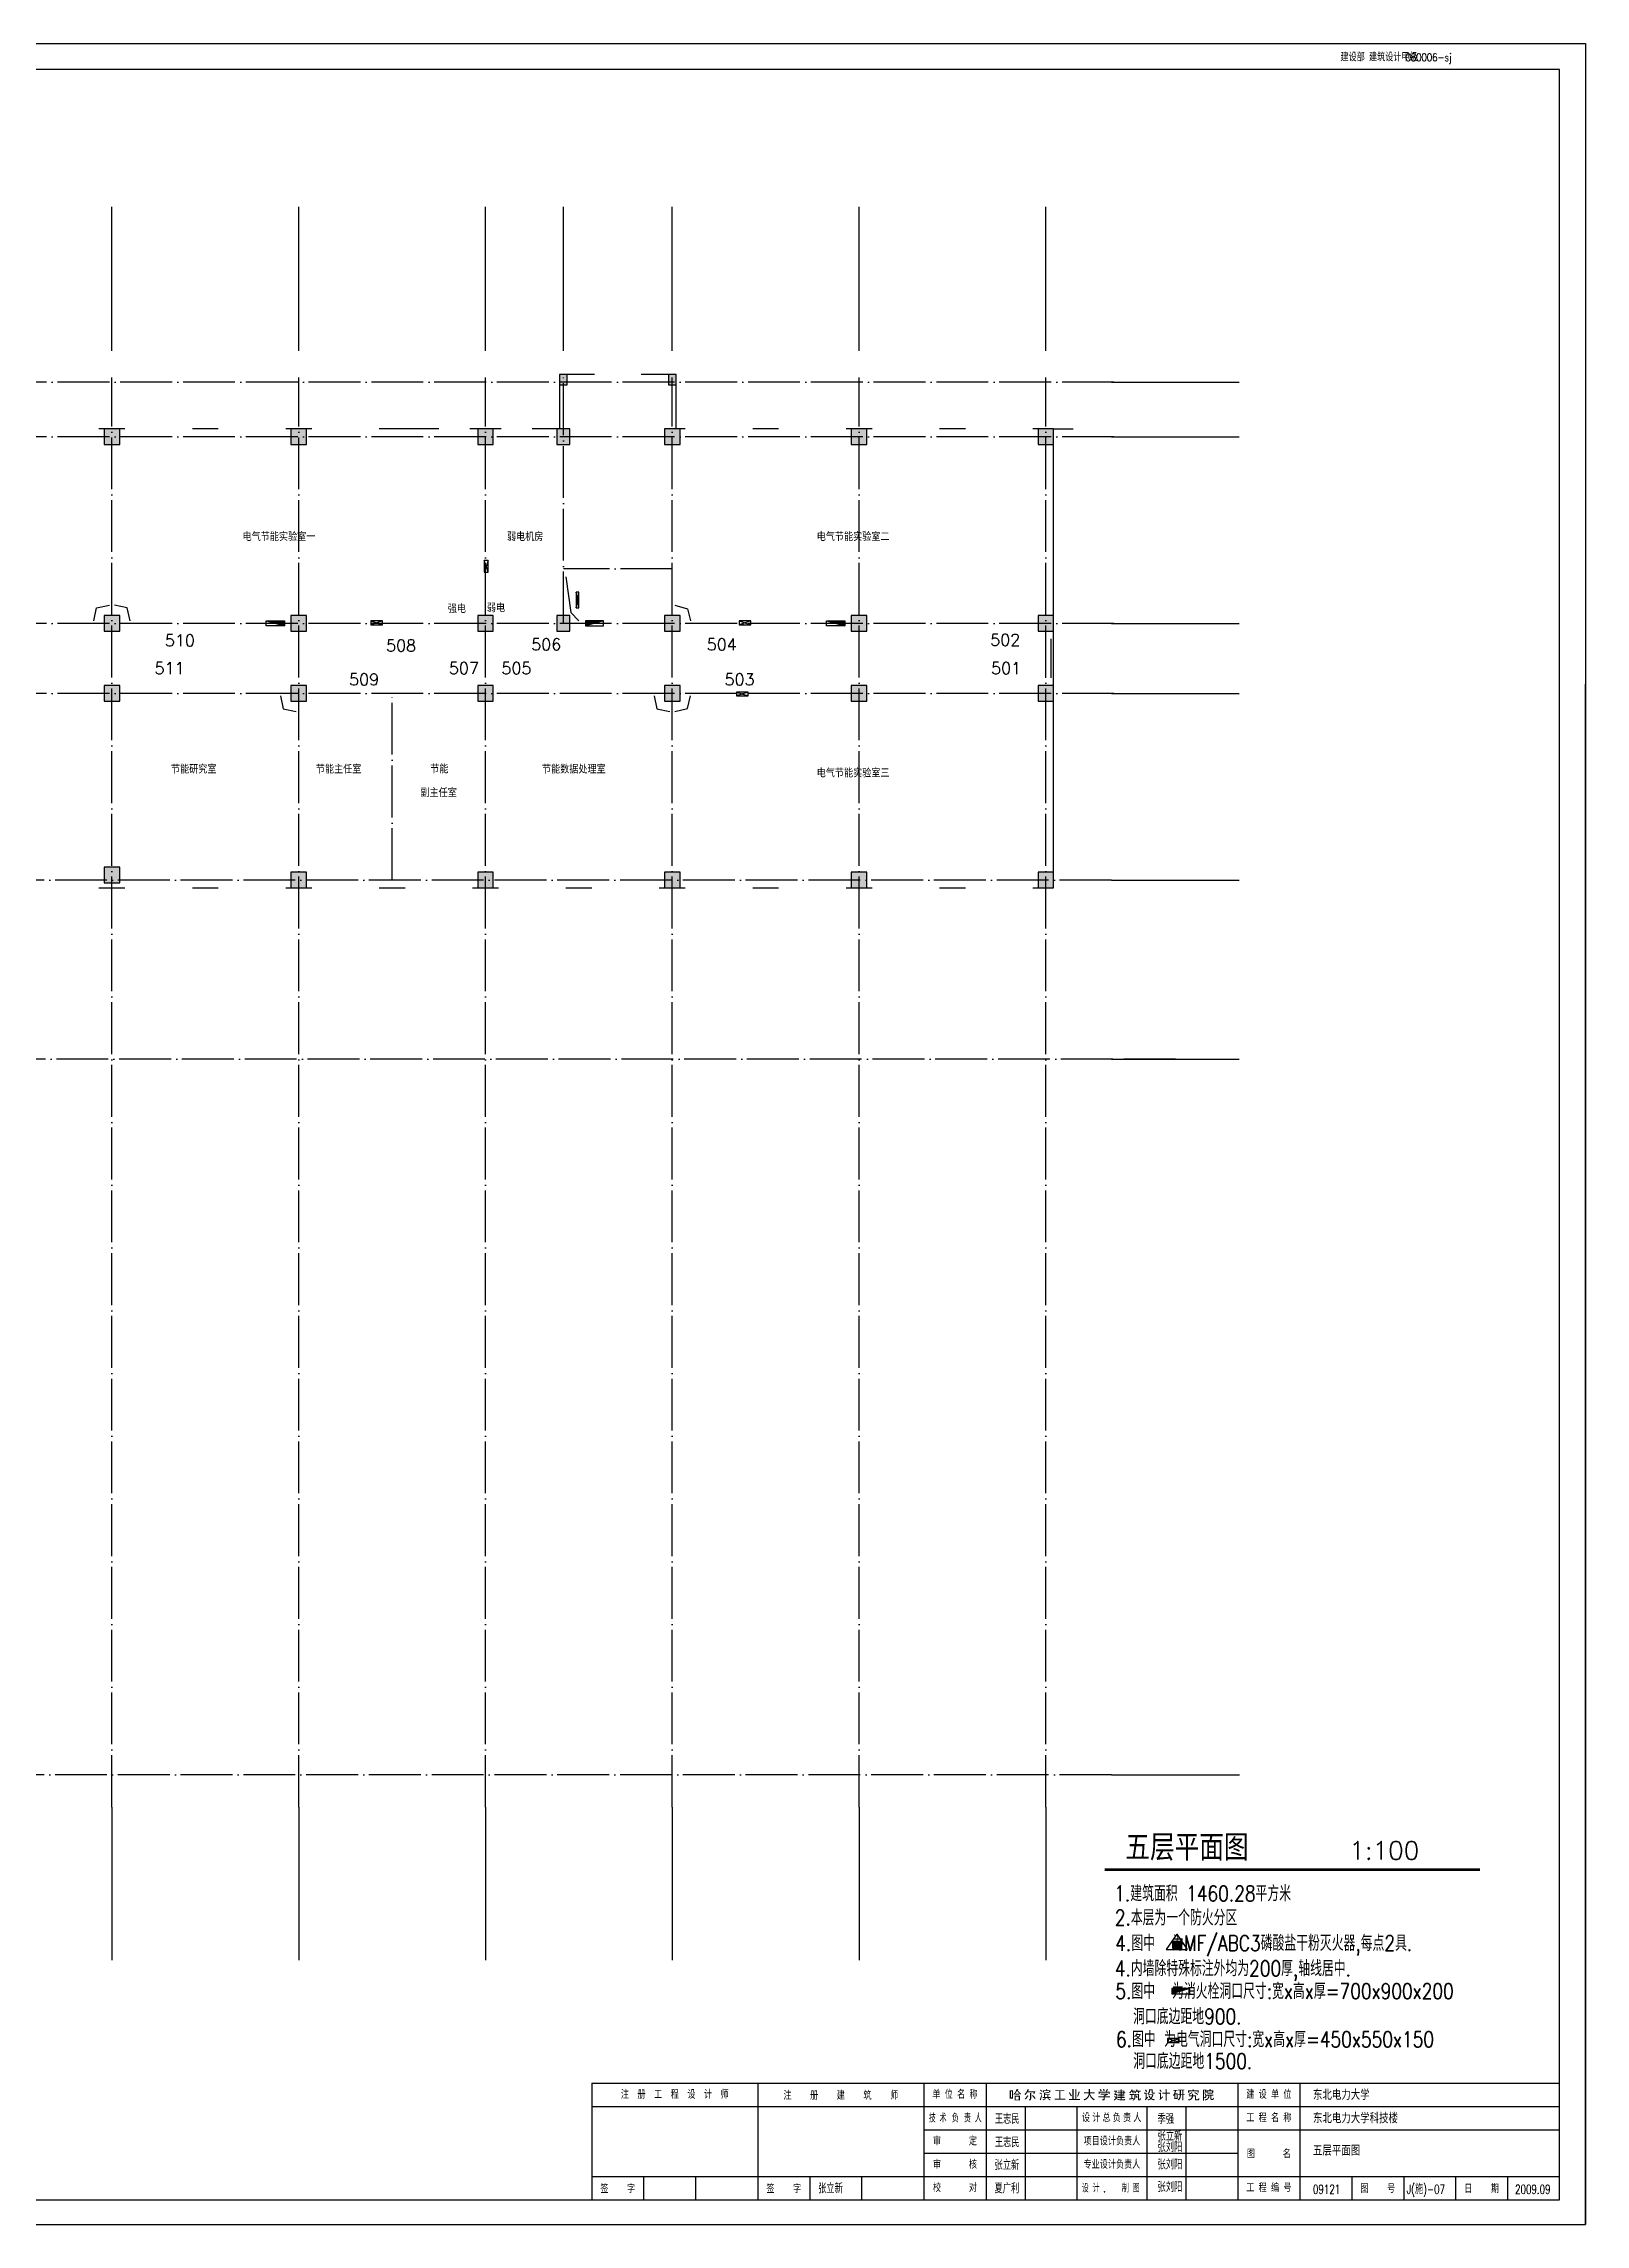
# Model space of a CAD drawing. Extents: x 356363 to 889308, y -1213508 to 149044.
# Drawn here: x 458012 to 517441, y -422041 to -337941 of the extents above; entities that cross this region are included whole.
import ezdxf
from ezdxf.enums import TextEntityAlignment as Align

# ---------------------------------------------------------------- set-up
doc = ezdxf.new("R2010")
doc.units = 0
doc.header["$LTSCALE"] = 1000
doc.header["$MEASUREMENT"] = 0
doc.linetypes.add('DOTE', pattern=[2.42, 2, -0.2, 0.02, -0.2])
doc.layers.get('0').update_dxf_attribs({"linetype": 'CONTINUOUS'})
for name, color, linetype in [('AXIS', 3, 'CONTINUOUS'), ('COLUMN', 7, 'CONTINUOUS'), ('DOTE', 1, 'CONTINUOUS'), ('EQUIP_消防', 7, 'CONTINUOUS'), ('PUB_TEXT', 7, 'CONTINUOUS'), ('STAIR', 2, 'CONTINUOUS'), ('WINDOW', 2, 'CONTINUOUS'), ('保温', 2, 'CONTINUOUS'), ('填充', 9, 'CONTINUOUS'), ('柱子', 7, 'CONTINUOUS'), ('洞口', 6, 'CONTINUOUS'), ('灭火器', 3, 'CONTINUOUS'), ('电洞', 32, 'CONTINUOUS')]:
    doc.layers.add(name, color=color, linetype=linetype)
doc.styles.add('HZ', font='romans.shx', dxfattribs={"bigfont": 'z.shx'})
doc.styles.get("Standard").update_dxf_attribs({"font": 'romans.shx', "height": 450, "bigfont": 'z.shx'})
doc.styles.add('Z', font='romans', dxfattribs={"width": 0.8, "bigfont": 'z'})

# ---------------------------------------------------------------- blocks, each defined once
blk = doc.blocks.new('tk0')
at = {"color": 243}
for p, q in [((0, 84100), (118900, 84100)), ((118900, 84100), (118900, 0)), ((118900, 0), (118900, 59400)), ((118900, 0), (118900, 42000)), ((118900, 0), (118900, 42000)), ((87000, 5450), (87000, 950)), ((93400, 3650), (117900, 3650)), ((93400, 2750), (105500, 2750)), ((80600, 1850), (117900, 1850)), ((82600, 1850), (82600, 950)), ((84600, 1850), (84600, 950)), ((89000, 1850), (89000, 950)), ((91000, 1850), (91000, 950)), ((109900, 1850), (109900, 950)), ((111900, 1850), (111900, 950)), ((113900, 1850), (113900, 950)), ((115900, 1850), (115900, 950)), ((0, 0), (118900, 0)), ((34800, 0), (118900, 0)), ((44600, 0), (118900, 0)), ((59500, 0), (118900, 0))]:
    blk.add_line(p, q, dxfattribs=at)
at = {"color": 244}
for p, q in [((117900, 83100), (2500, 83100)), ((117900, 950), (117900, 83100)), ((117900, 950), (117900, 58400)), ((117900, 950), (117900, 40998)), ((117900, 950), (117900, 40998)), ((2500, 950), (117900, 950)), ((37300, 950), (117900, 950)), ((47100, 950), (117900, 950)), ((62000, 950), (117900, 950))]:
    blk.add_line(p, q, dxfattribs=at)
at = {"color": 247}
for p, q in [((80600, 5450), (117900, 5450)), ((80600, 5450), (80600, 950)), ((93400, 5450), (93400, 950)), ((80600, 4550), (117900, 4550))]:
    blk.add_line(p, q, dxfattribs=at)
at = {"color": 242}
for p, q in [((95800, 5450), (95800, 950)), ((97014, 5196), (96996, 5163)), ((105500, 5450), (105500, 950)), ((107900, 5450), (107900, 950)), ((97300, 4550), (97300, 950)), ((99300, 4550), (99300, 950)), ((102000, 4550), (102000, 950)), ((103500, 4550), (103500, 950))]:
    blk.add_line(p, q, dxfattribs=at)
for points in [[(96710, 5175), (96754, 5175), (96710, 4855), (96754, 4855)], [(96754, 5175), (96797, 5175), (96754, 5137), (96797, 5137)], [(96797, 5175), (96842, 5175), (96797, 4855), (96842, 4855)], [(96901, 5067), (96930, 5046), (96849, 5018), (96886, 4999)], [(96940, 5124), (96968, 5103), (96901, 5067), (96930, 5046)], [(96974, 5219), (96996, 5163), (96940, 5124), (96968, 5103)], [(96974, 5219), (97025, 5210), (96996, 5163), (97014, 5196)], [(96996, 5163), (97014, 5196), (97019, 5119), (97048, 5139)], [(97048, 5139), (97070, 5111), (97019, 5119), (97042, 5085)], [(97042, 5085), (97070, 5111), (97065, 5059), (97093, 5088)], [(97065, 5059), (97093, 5088), (97097, 5029), (97122, 5063)], [(97097, 5029), (97122, 5063), (97124, 5009), (97146, 5045)], [(97320, 5065), (97354, 5033), (97275, 5026), (97317, 4992)], [(97347, 5096), (97390, 5085), (97320, 5065), (97354, 5033)], [(97406, 5219), (97396, 5095), (97347, 5096), (97390, 5085)], [(97406, 5219), (97456, 5196), (97396, 5095), (97414, 5131)], [(97414, 5131), (97652, 5131), (97396, 5095), (97638, 5095)], [(97493, 5064), (97538, 5064), (97493, 4856), (97538, 4856)], [(97652, 5131), (97702, 5131), (97616, 5042), (97658, 5033)], [(97856, 5060), (97877, 5089), (97901, 5035), (97932, 5057)], [(97875, 5173), (97901, 5197), (97949, 5112), (97981, 5136)], [(97901, 5035), (97932, 5057), (97943, 4998), (97962, 5039)], [(97990, 5175), (98032, 5175), (97990, 5087), (98032, 5087)], [(98032, 5175), (98231, 5175), (98032, 5140), (98231, 5140)], [(98123, 5090), (98131, 5062), (98032, 5082), (98077, 5056)], [(98032, 5082), (98077, 5056), (98032, 4915), (98077, 4915)], [(98100, 5208), (98143, 5218), (98121, 5175), (98162, 5175)], [(98204, 5109), (98227, 5072), (98123, 5090), (98131, 5062)], [(98231, 5175), (98276, 5175), (98231, 5087), (98276, 5087)], [(98469, 5175), (98810, 5175), (98469, 5138), (98810, 5138)], [(98618, 5142), (98663, 5142), (98618, 4843), (98663, 4843)], [(98989, 5079), (99023, 5102), (99072, 4939), (99109, 4960)], [(99130, 5220), (99175, 5220), (99130, 4829), (99175, 4829)], [(99236, 5216), (99288, 5213), (99236, 5195), (99281, 5191)], [(99236, 5195), (99281, 5191), (99236, 4794), (99281, 4794)], [(99367, 5127), (99412, 5111), (99343, 5037), (99378, 5026)], [(99571, 5087), (99989, 5087), (99571, 5050), (99989, 5050)], [(99754, 5050), (99798, 5050), (99749, 5013), (99791, 5006)], [(99754, 5219), (99821, 5214), (99754, 5196), (99805, 5197)], [(99754, 5196), (99805, 5197), (99754, 5087), (99799, 5087)], [(99798, 5050), (99808, 5050), (99787, 4992), (99821, 5003)], [(100135, 5124), (100177, 5124), (100135, 5030), (100177, 5030)], [(100176, 5196), (100217, 5219), (100221, 5132), (100259, 5153)], [(100177, 5124), (100529, 5124), (100177, 5083), (100529, 5083)], [(100302, 5214), (100352, 5219), (100320, 5182), (100363, 5188)], [(100320, 5182), (100363, 5188), (100330, 5146), (100376, 5153)], [(100447, 5199), (100486, 5183), (100416, 5124), (100452, 5124)], [(100455, 5219), (100511, 5200), (100447, 5199), (100486, 5183)], [(100529, 5124), (100569, 5124), (100529, 5033), (100569, 5033)], [(100781, 5079), (100813, 5070), (100732, 5030), (100758, 4993)], [(100733, 5162), (100825, 5162), (100733, 5125), (100810, 5125)], [(100825, 5162), (100861, 5162), (100781, 5079), (100813, 5070)], [(100865, 5099), (100990, 5099), (100865, 5070), (100990, 5070)], [(100882, 5161), (100990, 5161), (100882, 5130), (100990, 5130)], [(100990, 5206), (101027, 5206), (100990, 4826), (101027, 4826)], [(101027, 5161), (101084, 5161), (101027, 5130), (101084, 5130)], [(101027, 5099), (101084, 5099), (101027, 5070), (101084, 5070)], [(101084, 5161), (101128, 5161), (101084, 5008), (101128, 5008)], [(101128, 5099), (101165, 5099), (101128, 5070), (101165, 5070)], [(101377, 5146), (101411, 5122), (101319, 5078), (101356, 5058)], [(101411, 5209), (101454, 5194), (101377, 5146), (101411, 5122)], [(101434, 5159), (101542, 5159), (101411, 5122), (101542, 5122)], [(101431, 5122), (101468, 5122), (101453, 5053), (101497, 5064)], [(101568, 5144), (101603, 5122), (101511, 5078), (101548, 5058)], [(101603, 5209), (101646, 5194), (101568, 5144), (101603, 5122)], [(101626, 5159), (101758, 5159), (101603, 5122), (101758, 5122)], [(101645, 5122), (101682, 5122), (101667, 5053), (101710, 5064)], [(101882, 5081), (101947, 5081), (101882, 5043), (101947, 5043)], [(101924, 5184), (101968, 5200), (101966, 5108), (102009, 5128)], [(101947, 5081), (101991, 5081), (101947, 4848), (101991, 4891)], [(102052, 5078), (102095, 5060), (102017, 5047), (102061, 5025)], [(102073, 5128), (102114, 5108), (102052, 5078), (102095, 5060)], [(102074, 5140), (102117, 5131), (102073, 5128), (102114, 5108)], [(102074, 5208), (102117, 5208), (102074, 5140), (102117, 5132)], [(102117, 5208), (102183, 5208), (102117, 5173), (102183, 5173)], [(102183, 5208), (102227, 5208), (102183, 5085), (102227, 5088)], [(102183, 5085), (102227, 5088), (102190, 5062), (102233, 5080)], [(102190, 5062), (102233, 5080), (102207, 5046), (102251, 5079)], [(102207, 5046), (102251, 5079), (102241, 5041), (102262, 5079)], [(102241, 5041), (102262, 5079), (102294, 5044), (102271, 5079)], [(102294, 5044), (102271, 5079), (102314, 5057), (102280, 5093)], [(102446, 5079), (102498, 5079), (102446, 5042), (102498, 5042)], [(102480, 5184), (102521, 5199), (102538, 5108), (102577, 5127)], [(102498, 5079), (102542, 5079), (102498, 4842), (102542, 4883)], [(102592, 5078), (102720, 5078), (102592, 5042), (102720, 5042)], [(102720, 5217), (102774, 5210), (102720, 5196), (102764, 5191)], [(102720, 5196), (102764, 5191), (102720, 4777), (102764, 4777)], [(102764, 5078), (102886, 5078), (102764, 5042), (102886, 5042)], [(103017, 5182), (103078, 5182), (103017, 5151), (103076, 5151)], [(103052, 5060), (103084, 5032), (103031, 5021), (103053, 4978)], [(103067, 5102), (103105, 5086), (103052, 5060), (103084, 5032)], [(103074, 5136), (103115, 5128), (103067, 5102), (103105, 5086)], [(103078, 5182), (103120, 5182), (103074, 5136), (103115, 5128)], [(103084, 5032), (103095, 5057), (103095, 5022)], [(103095, 5057), (103141, 5057), (103095, 5022), (103141, 5022)], [(103120, 5182), (103186, 5182), (103118, 5151), (103186, 5151)], [(103141, 5057), (103186, 5057), (103141, 4834), (103186, 4834)], [(103202, 5197), (103267, 5197), (103202, 5166), (103267, 5166)], [(103267, 5197), (103310, 5197), (103267, 4974), (103310, 4972)], [(103310, 5197), (103363, 5197), (103310, 5166), (103363, 5166)], [(103363, 5197), (103406, 5197), (103363, 4782), (103406, 4782)], [(103406, 5197), (103447, 5197), (103406, 5166), (103447, 5166)], [(103589, 5164), (103632, 5164), (103589, 5081), (103632, 5081)], [(103632, 5164), (103956, 5164), (103632, 5129), (103956, 5129)], [(103682, 5070), (103714, 5048), (103639, 5042), (103669, 5019)], [(103715, 5098), (103756, 5075), (103682, 5070), (103714, 5048)], [(103753, 5200), (103797, 5209), (103767, 5164), (103815, 5164)], [(103820, 5071), (103848, 5098), (103841, 5061), (103879, 5085)], [(103841, 5061), (103879, 5085), (103876, 5041), (103912, 5068)], [(103876, 5041), (103912, 5068), (103911, 5019), (103941, 5049)], [(103911, 5019), (103941, 5049), (103948, 4991), (103976, 5020)], [(103956, 5164), (103999, 5164), (103956, 5081), (103999, 5081)], [(104156, 5197), (104194, 5197), (104156, 4777), (104194, 4777)], [(104194, 5197), (104246, 5197), (104194, 5169), (104241, 5169)], [(104246, 5197), (104292, 5197), (104218, 5040), (104247, 5040)], [(104295, 5164), (104342, 5164), (104295, 5085), (104342, 5085)], [(104328, 5075), (104533, 5075), (104328, 5041), (104533, 5040)], [(104342, 5164), (104514, 5164), (104342, 5129), (104514, 5129)], [(104396, 5212), (104451, 5217), (104405, 5202), (104451, 5208)], [(104405, 5202), (104451, 5208), (104414, 5164), (104452, 5164)], [(104514, 5164), (104555, 5164), (104514, 5085), (104555, 5085)], [(96754, 4897), (96797, 4897), (96754, 4855), (96797, 4855)], [(96896, 4962), (96940, 4962), (96896, 4779), (96940, 4779)], [(96933, 5042), (97076, 5042), (96933, 5007), (97076, 5007)], [(96940, 4962), (97061, 4962), (96940, 4924), (97061, 4924)], [(96940, 4815), (97061, 4815), (96940, 4779), (97061, 4779)], [(97061, 4962), (97106, 4962), (97061, 4779), (97106, 4779)], [(97340, 4901), (97380, 4884), (97285, 4838), (97334, 4819)], [(97391, 4981), (97436, 4963), (97340, 4901), (97380, 4884)], [(97443, 4823), (97473, 4825), (97481, 4780), (97499, 4787)], [(97443, 4823), (97469, 4794), (97453, 4809), (97458, 4794)], [(97458, 4794), (97469, 4794), (97456, 4778), (97481, 4780)], [(97489, 4839), (97530, 4820), (97473, 4825), (97499, 4787)], [(97493, 4856), (97538, 4856), (97489, 4839), (97530, 4820)], [(97574, 4960), (97599, 4992), (97677, 4834), (97714, 4868)], [(97901, 4896), (97936, 4884), (97869, 4812), (97910, 4789)], [(97925, 4986), (97962, 4965), (97901, 4896), (97936, 4884)], [(97973, 4812), (98011, 4826), (97987, 4797), (98027, 4797)], [(97977, 4915), (98294, 4915), (97977, 4879), (98294, 4879)], [(97987, 4797), (98027, 4797), (97994, 4778)], [(98046, 4847), (98058, 4815), (98011, 4826), (98027, 4797)], [(98077, 4873), (98105, 4841), (98046, 4847), (98058, 4815)], [(98077, 5019), (98252, 5019), (98077, 4984), (98252, 4984)], [(98164, 4984), (98201, 4984), (98163, 4915), (98202, 4915)], [(98164, 4847), (98189, 4871), (98216, 4816), (98238, 4841)], [(98216, 4816), (98238, 4841), (98263, 4778), (98287, 4810)], [(98440, 4848), (98856, 4848), (98440, 4812), (98856, 4812)], [(98998, 4831), (99416, 4831), (98998, 4795), (99416, 4795)], [(99343, 5037), (99378, 5026), (99308, 4936), (99341, 4924)], [(99624, 4847), (99655, 4810), (99557, 4823), (99595, 4779)], [(99679, 4888), (99708, 4854), (99624, 4847), (99655, 4810)], [(99717, 4934), (99746, 4902), (99679, 4888), (99708, 4854)], [(99738, 4977), (99774, 4953), (99717, 4934), (99746, 4902)], [(99749, 5013), (99791, 5006), (99738, 4977), (99774, 4953)], [(99787, 4992), (99821, 5003), (99818, 4922), (99842, 4958)], [(99818, 4922), (99842, 4958), (99847, 4878), (99867, 4922)], [(99847, 4878), (99867, 4922), (99879, 4843), (99902, 4884)], [(99879, 4843), (99902, 4884), (99914, 4813), (99944, 4852)], [(99914, 4813), (99944, 4852), (99956, 4785), (99996, 4826)], [(100132, 4940), (100331, 4940), (100132, 4900), (100331, 4900)], [(100220, 5043), (100491, 5043), (100220, 5004), (100495, 5004)], [(100268, 4823), (100312, 4823), (100281, 4805), (100323, 4807)], [(100281, 4805), (100323, 4807), (100287, 4778), (100340, 4783)], [(100330, 4835), (100365, 4796), (100312, 4823), (100340, 4783)], [(100331, 4839), (100374, 4839), (100330, 4837), (100373, 4813)], [(100330, 4837), (100373, 4813), (100330, 4835), (100365, 4796)], [(100402, 5004), (100495, 5004), (100331, 4958), (100374, 4948)], [(100331, 4958), (100374, 4948), (100331, 4839), (100374, 4839)], [(100374, 4940), (100572, 4940), (100374, 4900), (100572, 4900)], [(100779, 4854), (100810, 4832), (100725, 4810), (100762, 4776)], [(100737, 4949), (100769, 4967), (100762, 4901), (100783, 4928)], [(100784, 5030), (100860, 5030), (100758, 4993), (100861, 4993)], [(100762, 4901), (100783, 4928), (100789, 4867), (100805, 4893)], [(100814, 4913), (100839, 4886), (100779, 4854), (100810, 4832)], [(100824, 4956), (100856, 4944), (100814, 4913), (100839, 4886)], [(100816, 4842), (100829, 4868), (100846, 4822), (100864, 4845)], [(100826, 4993), (100861, 4993), (100824, 4956), (100856, 4944)], [(100846, 4822), (100864, 4845), (100907, 4795), (100909, 4830)], [(100865, 4907), (100990, 4907), (100865, 4877), (100990, 4877)], [(100881, 4976), (100990, 4976), (100881, 4941), (100990, 4941)], [(100893, 5040), (100990, 5040), (100893, 5008), (100990, 5008)], [(100907, 4795), (100909, 4830), (100990, 4786), (100976, 4819)], [(100990, 4786), (100976, 4819), (101070, 4786), (101060, 4820)], [(101027, 5040), (101084, 5040), (101027, 5008), (101084, 5008)], [(101027, 4976), (101129, 4976), (101027, 4941), (101129, 4941)], [(101027, 4907), (101144, 4907), (101027, 4877), (101144, 4877)], [(101070, 4786), (101060, 4820), (101149, 4784), (101165, 4835)], [(101320, 4858), (101397, 4861), (101320, 4812), (101413, 4830)], [(101331, 5027), (101397, 5027), (101331, 4990), (101397, 4990)], [(101397, 5027), (101440, 5027), (101397, 4861), (101440, 4867)], [(101397, 4861), (101490, 4879), (101413, 4830), (101489, 4844)], [(101440, 5027), (101495, 5027), (101440, 4990), (101495, 4990)], [(101442, 4796), (101466, 4810), (101462, 4787), (101479, 4800)], [(101462, 4787), (101479, 4800), (101480, 4770), (101499, 4784)], [(101494, 4840), (101527, 4816), (101466, 4810), (101499, 4784)], [(101510, 4872), (101547, 4852), (101494, 4840), (101527, 4816)], [(101516, 4906), (101560, 4907), (101510, 4872), (101547, 4852)], [(101516, 5035), (101560, 5035), (101516, 4906), (101560, 4905)], [(101560, 5035), (101657, 5035), (101560, 4999), (101655, 4999)], [(101583, 4961), (101627, 4964), (101588, 4868), (101632, 4872)], [(101657, 5035), (101699, 5035), (101649, 4833), (101696, 4833)], [(101649, 4833), (101696, 4833), (101652, 4813), (101697, 4831)], [(101697, 4831), (101700, 4829), (101652, 4813), (101663, 4797)], [(101700, 4829), (101704, 4826), (101663, 4797), (101678, 4785)], [(101704, 4826), (101707, 4826), (101678, 4785), (101695, 4780)], [(101707, 4826), (101709, 4825), (101695, 4780), (101717, 4780)], [(101709, 4825), (101715, 4826), (101717, 4780), (101739, 4787)], [(101715, 4826), (101722, 4833), (101739, 4787), (101751, 4799)], [(101722, 4833), (101724, 4846), (101751, 4799), (101757, 4812)], [(101724, 4846), (101728, 4858), (101736, 4833), (101757, 4812)], [(101725, 4871), (101738, 4864), (101727, 4859), (101744, 4833)], [(101736, 4833), (101757, 4812), (101762, 4833), (101768, 4857)], [(101738, 4864), (101768, 4857), (101744, 4833), (101762, 4833)], [(101924, 4825), (102019, 4919), (101946, 4787), (102049, 4884)], [(102057, 4822), (102065, 4783), (102013, 4814), (102050, 4778)], [(102045, 5015), (102193, 5015), (102045, 4988), (102193, 4988)], [(102089, 4835), (102124, 4811), (102057, 4822), (102065, 4783)], [(102059, 4958), (102100, 4974), (102086, 4902), (102120, 4928)], [(102086, 4902), (102120, 4928), (102123, 4858), (102152, 4887)], [(102123, 4858), (102154, 4832), (102089, 4835), (102124, 4811)], [(102152, 4887), (102183, 4861), (102123, 4858), (102154, 4832)], [(102182, 4940), (102221, 4921), (102152, 4887), (102183, 4861)], [(102154, 4832), (102183, 4861), (102200, 4806), (102211, 4844)], [(102191, 4976), (102240, 4975), (102182, 4940), (102221, 4921)], [(102193, 5015), (102245, 5015), (102191, 4976), (102240, 4975)], [(102200, 4806), (102211, 4844), (102244, 4792), (102252, 4830)], [(102244, 4792), (102252, 4830), (102276, 4786), (102310, 4824)], [(102483, 4828), (102603, 4939), (102501, 4797), (102628, 4910)], [(103031, 5021), (103053, 4978), (103010, 4992), (103027, 4944)], [(103053, 4978), (103059, 4987), (103053, 4935), (103095, 4944)], [(103053, 4935), (103095, 4944), (103095, 4916)], [(103053, 4935), (103095, 4916), (103053, 4834), (103095, 4834)], [(103084, 5032), (103095, 5022), (103059, 4987), (103095, 4944)], [(103095, 4869), (103141, 4869), (103095, 4834), (103141, 4834)], [(103179, 4804), (103196, 4818), (103203, 4795), (103213, 4803)], [(103194, 5033), (103267, 5033), (103194, 4997), (103267, 4997)], [(103216, 4838), (103254, 4810), (103196, 4818), (103233, 4786)], [(103203, 4795), (103213, 4803), (103224, 4777), (103233, 4786)], [(103236, 4866), (103276, 4845), (103216, 4838), (103254, 4810)], [(103253, 4900), (103294, 4882), (103236, 4866), (103276, 4845)], [(103264, 4938), (103305, 4924), (103253, 4900), (103294, 4882)], [(103267, 4974), (103310, 4972), (103264, 4938), (103305, 4924)], [(103310, 5033), (103363, 5033), (103310, 4997), (103363, 4997)], [(103406, 5033), (103450, 5033), (103406, 4997), (103450, 4997)], [(103635, 4826), (103654, 4787), (103581, 4820), (103609, 4777)], [(103639, 5042), (103669, 5019), (103594, 5020), (103630, 4994)], [(103619, 4971), (103850, 4971), (103619, 4934), (103850, 4934)], [(103667, 4840), (103696, 4807), (103635, 4826), (103654, 4787)], [(103691, 4858), (103727, 4833), (103667, 4840), (103696, 4807)], [(103711, 4882), (103751, 4863), (103691, 4858), (103727, 4833)], [(103727, 4911), (103769, 4899), (103711, 4882), (103751, 4863)], [(103734, 4934), (103778, 4934), (103727, 4911), (103769, 4899)], [(103738, 5040), (103795, 5031), (103738, 5023), (103781, 5012)], [(103738, 5023), (103781, 5012), (103738, 4971), (103781, 4971)], [(103850, 4971), (103895, 4971), (103850, 4825), (103895, 4838)], [(103850, 4825), (103895, 4838), (103854, 4811), (103897, 4833)], [(103854, 4811), (103897, 4833), (103858, 4802), (103900, 4828)], [(103858, 4802), (103900, 4828), (103867, 4793), (103909, 4822)], [(103867, 4793), (103909, 4822), (103880, 4786), (103925, 4820)], [(103925, 4820), (103931, 4820), (103880, 4786), (103894, 4784)], [(103931, 4820), (103945, 4820), (103894, 4784), (103977, 4784)], [(103945, 4820), (103949, 4820), (103977, 4784), (103984, 4785)], [(103949, 4820), (103963, 4822), (103984, 4785), (103990, 4787)], [(103963, 4822), (103971, 4829), (103990, 4787), (103996, 4790)], [(103971, 4829), (103975, 4838), (103996, 4790), (104008, 4800)], [(103975, 4838), (103976, 4859), (104008, 4800), (104011, 4805)], [(103976, 4875), (104004, 4858), (103976, 4867), (104018, 4828)], [(103976, 4859), (103976, 4867), (104011, 4805), (104018, 4828)], [(104004, 4858), (104025, 4855), (104018, 4828)], [(104199, 4911), (104228, 4911), (104227, 4865), (104265, 4880)], [(104218, 5040), (104247, 5040), (104235, 5016), (104261, 5026)], [(104227, 4820), (104264, 4823), (104243, 4798), (104265, 4805)], [(104240, 4918), (104287, 4910), (104228, 4911), (104265, 4880)], [(104235, 5016), (104261, 5026), (104245, 4994), (104270, 5015)], [(104247, 4925), (104288, 4913), (104240, 4918), (104287, 4910)], [(104243, 4798), (104265, 4805), (104245, 4776), (104268, 4781)], [(104245, 4994), (104270, 5015), (104250, 4977), (104286, 4978)], [(104253, 4945), (104288, 4961), (104247, 4925), (104288, 4913)], [(104250, 4977), (104286, 4978), (104253, 4945), (104288, 4961)], [(104294, 4834), (104307, 4795), (104264, 4823), (104268, 4781)], [(104323, 4854), (104351, 4825), (104294, 4834), (104307, 4795)], [(104295, 4997), (104560, 4997), (104295, 4959), (104560, 4959)], [(104347, 4882), (104380, 4859), (104323, 4854), (104351, 4825)], [(104360, 4910), (104398, 4891), (104347, 4882), (104380, 4859)], [(104367, 4935), (104409, 4929), (104360, 4910), (104398, 4891)], [(104368, 4959), (104413, 4957), (104367, 4935), (104409, 4929)], [(104442, 4959), (104485, 4959), (104443, 4840), (104485, 4858)], [(104443, 4840), (104485, 4858), (104445, 4828), (104487, 4850)], [(104445, 4828), (104487, 4850), (104452, 4815), (104490, 4844)], [(104452, 4815), (104490, 4844), (104464, 4805), (104495, 4839)], [(104464, 4805), (104495, 4839), (104487, 4799), (104502, 4836)], [(104487, 4799), (104502, 4836), (104538, 4799), (104520, 4835)], [(104538, 4799), (104520, 4835), (104542, 4800), (104528, 4837)], [(104542, 4800), (104528, 4837), (104553, 4804), (104533, 4841)], [(104553, 4804), (104533, 4841), (104558, 4808), (104539, 4849)], [(104558, 4808), (104539, 4849), (104568, 4818), (104542, 4857)], [(104568, 4818), (104542, 4857), (104573, 4827), (104548, 4872)], [(104573, 4827), (104548, 4872), (104581, 4844), (104551, 4880)], [(104553, 4885), (104569, 4870), (104551, 4880), (104565, 4863)], [(104569, 4870), (104591, 4865), (104565, 4863), (104581, 4844)]]:
    blk.add_solid(points, dxfattribs=at)
at = {"color": 242, "linetype": 'Continuous', "style": 'Z', "width": 0.8}
for s in ['建设部 建筑设计甲级', '              080006-sj']:
    blk.add_text(s, height=300, dxfattribs=at).set_placement((109462, 83420))
at = {"color": 242, "style": 'HZ', "width": 0.8}
for s, p in [('注  册  工  程  设  计  师', (83800, 5000)), ('单 位 名 称', (94600, 5000)), ('建 设 单 位', (106700, 5000)), ('工 程 名 称', (106700, 4100)), ('审      定', (94600, 3200)), ('项目设计负责人', (100650, 3200)), ('审      核', (94600, 2300)), ('专业设计负责人', (100650, 2300)), ('校      对', (94600, 1400)), ('工 程 编 号', (106700, 1400))]:
    blk.add_text(s, height=300, dxfattribs=at).set_placement(p, align=Align.MIDDLE_CENTER)
for s, p in [('注    册    建    筑    师', (90200, 5000)), ('图      名', (106700, 2750)), ('签    字', (81600, 1400)), ('签    字', (88000, 1400)), ('图    号', (110900, 1400)), ('日    期', (114900, 1400))]:
    blk.add_text(s, height=300, dxfattribs=at).set_placement(p, align=Align.MIDDLE)
at = {"color": 242, "style": 'HZ'}
for s, width, p in [('技', 0.7, (93586, 3936)), ('术', 0.7, (94005, 3936)), ('负', 0.7, (94474, 3936)), ('责', 0.7, (94943, 3936)), ('人', 0.7, (95362, 3936)), ('设', 0.8, (99494, 3950)), ('计', 0.8, (99890, 3950)), ('总', 0.8, (100286, 3950)), ('负', 0.8, (100682, 3950)), ('责', 0.8, (101078, 3950)), ('人', 0.8, (101474, 3950)), ('设 计 .', 0.7, (99484, 1236)), ('制 图', 0.7, (101033, 1236))]:
    blk.add_text(s, height=300, dxfattribs=dict(at, width=width)).set_placement(p)
blk = doc.blocks.new('灭火器')
at = {"layer": '灭火器'}
h = blk.add_hatch(dxfattribs=at)
h.set_pattern_fill('ANSI31', color=256, scale=100, style=0)
h.set_pattern_definition([(45, (-132002.346, 14406.528), (-8.8388348, 8.8388348), [])])
h.paths.add_polyline_path([(-93, -165), (94, -165), (94, -334), (-93, -334)])
for p, q in [((0, 0), (-247, -358)), ((0, 0), (247, -358)), ((-247, -358), (247, -358))]:
    blk.add_line(p, q, dxfattribs=at)
blk.add_lwpolyline([(-93, -165), (94, -165), (94, -334), (-93, -334)], close=True, dxfattribs=at)
blk = doc.blocks.new('$TwtSys$00000434')
for p, q in [((-0.5, 0.5), (-0.5, -0.5)), ((-0.5, -0.5), (0.5, 0.5)), ((0.5, 0.5), (-0.5, 0.5)), ((0.5, -0.5), (0.5, 0.5)), ((-0.5, -0.5), (0.5, -0.5))]:
    blk.add_line(p, q)
blk.add_solid([(0.5, -0.5), (0.5, 0.5), (-0.5, -0.5)])
blk = doc.blocks.new('dfsfsfhh')
at = {"layer": '电洞'}
for p, q in [((-225, 0), (225, 150)), ((225, 0), (-225, 150))]:
    blk.add_line(p, q, dxfattribs=at)
blk.add_lwpolyline([(-225, 0), (225, 0), (225, 150), (-225, 150)], close=True, dxfattribs=at)

msp = doc.modelspace()

# ---------------------------------------------------------------- hatches: boundary and pattern name
at = {"layer": '填充'}
h = msp.add_hatch(color=256, dxfattribs=at)
h.paths.add_polyline_path([(424145, -370499), (424145, -369799), (423445, -369799), (423445, -370499)])
h.paths.add_polyline_path([(424045, -363299), (424045, -362699), (423445, -362699), (423445, -363299)])
h.paths.add_polyline_path([(424045, -360599), (424045, -359999), (423445, -359999), (423445, -360599)])
h.paths.add_polyline_path([(424045, -353399), (424045, -352799), (423445, -352799), (423445, -353399)])
h.paths.add_polyline_path([(431545, -377349), (431545, -376649), (430945, -376649), (430945, -377349)])
h.paths.add_polyline_path([(431595, -370499), (431595, -369799), (430895, -369799), (430895, -370499)])
h.paths.add_polyline_path([(431545, -363299), (431545, -362699), (430945, -362699), (430945, -363299)])
h.paths.add_polyline_path([(431545, -360599), (431545, -359999), (430945, -359999), (430945, -360599)])
h.paths.add_polyline_path([(431545, -353499), (431545, -352799), (430945, -352799), (430945, -353499)])
h.paths.add_polyline_path([(439045, -377349), (439045, -376649), (438445, -376649), (438445, -377349)])
h.paths.add_polyline_path([(439095, -370499), (439095, -369799), (438395, -369799), (438395, -370499)])
h.paths.add_polyline_path([(439095, -363299), (439095, -362699), (438395, -362699), (438395, -363299)])
h.paths.add_polyline_path([(439095, -360599), (439095, -359999), (438395, -359999), (438395, -360599)])
h.paths.add_polyline_path([(439045, -353399), (439045, -352799), (438445, -352799), (438445, -353399)])
h.paths.add_polyline_path([(438895, -351099), (438895, -350699), (438595, -350699), (438595, -351099)])
h.paths.add_polyline_path([(443195, -360599), (443195, -359999), (442695, -359999), (442695, -360599)])
h.paths.add_polyline_path([(443195, -353399), (443195, -352799), (442695, -352799), (442695, -353399)])
h.paths.add_polyline_path([(443095, -351099), (443095, -350699), (442795, -350699), (442795, -351099)])
h.paths.add_polyline_path([(446545, -370499), (446545, -369799), (445845, -369799), (445845, -370499)])
h.paths.add_polyline_path([(446545, -363299), (446545, -362699), (445945, -362699), (445945, -363299)])
h.paths.add_polyline_path([(446545, -360599), (446545, -359999), (445945, -359999), (445945, -360599)])
h.paths.add_polyline_path([(446545, -353399), (446545, -352799), (445945, -352799), (445945, -353399)])
h.paths.add_polyline_path([(453745, -370299), (453745, -369699), (453145, -369699), (453145, -370299)])
h.paths.add_polyline_path([(453745, -363299), (453745, -362699), (453145, -362699), (453145, -363299)])
h.paths.add_polyline_path([(453745, -360599), (453745, -359999), (453145, -359999), (453145, -360599)])
h.paths.add_polyline_path([(453745, -353399), (453745, -352799), (453145, -352799), (453145, -353399)])
h.paths.add_polyline_path([(460945, -370299), (460945, -369699), (460345, -369699), (460345, -370299)])
h.paths.add_polyline_path([(460945, -363299), (460945, -362699), (460345, -362699), (460345, -363299)])
h.paths.add_polyline_path([(460945, -360599), (460945, -359999), (460345, -359999), (460345, -360599)])
h.paths.add_polyline_path([(460945, -353399), (460945, -352799), (460345, -352799), (460345, -353399)])
h.paths.add_polyline_path([(468145, -370499), (468145, -369899), (467545, -369899), (467545, -370499)])
h.paths.add_polyline_path([(468145, -363299), (468145, -362699), (467545, -362699), (467545, -363299)])
h.paths.add_polyline_path([(468145, -360599), (468145, -359999), (467545, -359999), (467545, -360599)])
h.paths.add_polyline_path([(468145, -353399), (468145, -352799), (467545, -352799), (467545, -353399)])
h.paths.add_polyline_path([(475345, -370499), (475345, -369899), (474745, -369899), (474745, -370499)])
h.paths.add_polyline_path([(475345, -363299), (475345, -362699), (474745, -362699), (474745, -363299)])
h.paths.add_polyline_path([(475345, -360599), (475345, -359999), (474745, -359999), (474745, -360599)])
h.paths.add_polyline_path([(475345, -353399), (475345, -352799), (474745, -352799), (474745, -353399)])
h.paths.add_polyline_path([(478295, -360599), (478295, -359999), (477795, -359999), (477795, -360599)])
h.paths.add_polyline_path([(478295, -353399), (478295, -352799), (477795, -352799), (477795, -353399)])
h.paths.add_polyline_path([(478195, -351099), (478195, -350699), (477895, -350699), (477895, -351099)])
h.paths.add_polyline_path([(482545, -370499), (482545, -369899), (481945, -369899), (481945, -370499)])
h.paths.add_polyline_path([(482545, -363299), (482545, -362699), (481945, -362699), (481945, -363299)])
h.paths.add_polyline_path([(482545, -360599), (482545, -359999), (481945, -359999), (481945, -360599)])
h.paths.add_polyline_path([(482545, -353399), (482545, -352799), (481945, -352799), (481945, -353399)])
h.paths.add_polyline_path([(482395, -351099), (482395, -350699), (482095, -350699), (482095, -351099)])
h.paths.add_polyline_path([(489745, -370499), (489745, -369899), (489145, -369899), (489145, -370499)])
h.paths.add_polyline_path([(489745, -363299), (489745, -362699), (489145, -362699), (489145, -363299)])
h.paths.add_polyline_path([(489745, -360599), (489745, -359999), (489145, -359999), (489145, -360599)])
h.paths.add_polyline_path([(489745, -353399), (489745, -352799), (489145, -352799), (489145, -353399)])
h.paths.add_polyline_path([(496945, -370499), (496945, -369899), (496345, -369899), (496345, -370499)])
h.paths.add_polyline_path([(496945, -363299), (496945, -362699), (496345, -362699), (496345, -363299)])
h.paths.add_polyline_path([(496945, -360599), (496945, -359999), (496345, -359999), (496345, -360599)])
h.paths.add_polyline_path([(496945, -353399), (496945, -352799), (496345, -352799), (496345, -353399)])

# ---------------------------------------------------------------- linework, layer by layer
for p, q in [((459945, -360199), (460053, -359697)), ((460053, -359697), (460545, -359599)), ((461237, -359697), (460745, -359599)), ((461345, -360199), (461237, -359697)), ((482345, -359599), (482829, -359739)), ((482829, -359739), (482945, -360199)), ((467145, -363099), (467244, -363593)), ((481545, -363099), (481644, -363593)), ((482834, -363583), (482945, -363099)), ((467244, -363593), (467745, -363699)), ((481644, -363593), (482145, -363699)), ((482345, -363699), (482834, -363583))]:
    msp.add_line(p, q)
at = {"const_width": 100}
msp.add_lwpolyline([(498917, -408363), (513380, -408363)], dxfattribs=at)
at = {"layer": 'AXIS'}
for p, q in [((460645, -349792), (460645, -344241)), ((467845, -349792), (467845, -344241)), ((475045, -349792), (475045, -344241)), ((478045, -349792), (478045, -344241)), ((482245, -349792), (482245, -344241)), ((489445, -349792), (489445, -344241)), ((496645, -349792), (496645, -344241)), ((499172, -350999), (504101, -350999)), ((499172, -353099), (504101, -353099)), ((499172, -360299), (504101, -360299)), ((499172, -362999), (504101, -362999)), ((499172, -370199), (504101, -370199)), ((499172, -377099), (504101, -377099)), ((499172, -404699), (504113, -404699)), ((460645, -405946), (460645, -411849)), ((467845, -405946), (467845, -411849)), ((475045, -405946), (475045, -411849)), ((482245, -405946), (482245, -411849)), ((489445, -405946), (489445, -411849)), ((496645, -405946), (496645, -411849))]:
    msp.add_line(p, q, dxfattribs=at)
at = {"layer": 'DOTE', "linetype": 'DOTE'}
for p, q in [((499267, -350999), (421392, -350999)), ((460645, -405946), (460645, -350819)), ((467845, -405946), (467845, -350819)), ((475045, -405946), (475045, -350819)), ((478045, -360299), (478045, -350819)), ((482245, -405946), (482245, -350819)), ((489445, -405946), (489445, -350819)), ((496645, -405946), (496645, -350819)), ((499267, -353099), (421392, -353099)), ((482245, -358199), (478045, -358199)), ((499267, -360299), (421392, -360299)), ((499267, -362999), (421392, -362999)), ((471445, -370199), (471445, -362999)), ((499172, -370199), (421392, -370199)), ((501644, -377099), (421392, -377099)), ((499172, -404699), (421392, -404699))]:
    msp.add_line(p, q, dxfattribs=at)
at = {"layer": 'DOTE'}
msp.add_line((496945, -352799), (497702, -352799), dxfattribs=at)
at = {"layer": 'STAIR'}
for p, q in [((478145, -358499), (478330, -359880)), ((478330, -359880), (478645, -360199))]:
    msp.add_line(p, q, dxfattribs=at)
at = {"layer": 'WINDOW'}
for p, q in [((496645, -362399), (496645, -360899)), ((496845, -362399), (496845, -360899)), ((496945, -362399), (496945, -360899))]:
    msp.add_line(p, q, dxfattribs=at)
at = {"layer": '保温'}
for points in [[(479245, -350699), (477895, -350699), (477895, -352799), (476845, -352799)], [(482745, -352799), (482395, -352799), (482395, -350699), (481045, -350699)], [(461145, -352799), (460145, -352799)], [(464745, -352799), (463745, -352799)], [(468345, -352799), (467345, -352799)], [(473245, -352799), (470945, -352799)], [(475645, -352799), (474445, -352799)], [(486345, -352799), (485345, -352799)], [(489945, -352799), (488945, -352799)], [(493545, -352799), (492545, -352799)], [(496945, -360899), (496945, -352799), (496145, -352799)], [(496145, -370499), (496945, -370499), (496945, -362399)], [(460145, -370499), (461145, -370499)], [(463745, -370499), (464745, -370499)], [(467345, -370499), (468345, -370499)], [(470945, -370499), (471945, -370499)], [(474545, -370499), (475545, -370499)], [(478145, -370499), (479145, -370499)], [(481745, -370499), (482745, -370499)], [(485345, -370499), (486345, -370499)], [(488945, -370499), (489945, -370499)], [(492545, -370499), (493545, -370499)]]:
    msp.add_lwpolyline(points, dxfattribs=at)
at = {"layer": '柱子'}
for points in [[(478195, -351099), (478195, -350699), (477895, -350699), (477895, -351099)], [(482395, -351099), (482395, -350699), (482095, -350699), (482095, -351099)], [(460945, -353399), (460945, -352799), (460345, -352799), (460345, -353399)], [(468145, -353399), (468145, -352799), (467545, -352799), (467545, -353399)], [(475345, -353399), (475345, -352799), (474745, -352799), (474745, -353399)], [(478295, -353399), (478295, -352799), (477795, -352799), (477795, -353399)], [(482545, -353399), (482545, -352799), (481945, -352799), (481945, -353399)], [(489745, -353399), (489745, -352799), (489145, -352799), (489145, -353399)], [(496945, -353399), (496945, -352799), (496345, -352799), (496345, -353399)], [(460945, -360599), (460945, -359999), (460345, -359999), (460345, -360599)], [(468145, -360599), (468145, -359999), (467545, -359999), (467545, -360599)], [(475345, -360599), (475345, -359999), (474745, -359999), (474745, -360599)], [(478295, -360599), (478295, -359999), (477795, -359999), (477795, -360599)], [(482545, -360599), (482545, -359999), (481945, -359999), (481945, -360599)], [(489745, -360599), (489745, -359999), (489145, -359999), (489145, -360599)], [(496945, -360599), (496945, -359999), (496345, -359999), (496345, -360599)], [(460945, -363299), (460945, -362699), (460345, -362699), (460345, -363299)], [(468145, -363299), (468145, -362699), (467545, -362699), (467545, -363299)], [(475345, -363299), (475345, -362699), (474745, -362699), (474745, -363299)], [(482545, -363299), (482545, -362699), (481945, -362699), (481945, -363299)], [(489745, -363299), (489745, -362699), (489145, -362699), (489145, -363299)], [(496945, -363299), (496945, -362699), (496345, -362699), (496345, -363299)], [(460945, -370299), (460945, -369699), (460345, -369699), (460345, -370299)], [(468145, -370499), (468145, -369899), (467545, -369899), (467545, -370499)], [(475345, -370499), (475345, -369899), (474745, -369899), (474745, -370499)], [(482545, -370499), (482545, -369899), (481945, -369899), (481945, -370499)], [(489745, -370499), (489745, -369899), (489145, -369899), (489145, -370499)], [(496945, -370499), (496945, -369899), (496345, -369899), (496345, -370499)]]:
    msp.add_lwpolyline(points, close=True, dxfattribs=at)
at = {"layer": '洞口'}
for p, q in [((478545, -359699), (478645, -359099)), ((478645, -359699), (478545, -359099))]:
    msp.add_line(p, q, dxfattribs=at)
msp.add_lwpolyline([(478545, -359699), (478645, -359699), (478645, -359099), (478545, -359099)], close=True, dxfattribs=at)

# ---------------------------------------------------------------- block references
at = {"layer": 'COLUMN'}
msp.add_blockref('tk0', (398541, -422041), dxfattribs=at)
at = {"layer": 'EQUIP_消防', "yscale": 200, "zscale": 700}
for p, xscale, rotation in [((466945, -360299), -700, 179.9999999999666), ((479245, -360299), 700, 180.0000000001429), ((488545, -360299), -700, 180.0000000000381), ((501846, -413048), 700, 180.0000000001453)]:
    msp.add_blockref('$TwtSys$00000434', p, dxfattribs=dict(at, xscale=xscale, rotation=rotation))
at = {"layer": '灭火器', "xscale": 1.649999999906868, "yscale": 1.649999999906868, "zscale": 1.65}
msp.add_blockref('灭火器', (501689, -410845), dxfattribs=at)
at = {"layer": '电洞'}
for p, rotation in [((475145, -358099), 89.99999999999999), ((470845, -360199), 180), ((485045, -360199), 180), ((484945, -362949), 180)]:
    msp.add_blockref('dfsfsfhh', p, dxfattribs=dict(at, rotation=rotation))
msp.add_blockref('dfsfsfhh', (501553, -415021), dxfattribs=at)

# ---------------------------------------------------------------- texts
at = {"width": 0.9}
for s, p in [('电气节能实验室一', (465679, -357118)), ('弱电机房', (475871, -357123)), ('电气节能实验室二', (487810, -357118)), ('强电', (473591, -359895)), ('弱电', (475097, -359863)), ('节能研究室', (462920, -366085)), ('节能主任室', (468504, -366085)), ('节能', (472914, -366076)), ('节能数据处理室', (477222, -366085)), ('副主任室', (472535, -366993)), ('电气节能实验室三', (487810, -366233))]:
    msp.add_text(s, height=300, dxfattribs=at).set_placement(p)
msp.add_text('五层平面图 ', height=1000).set_placement((499710, -408009))
at = {"ltscale": 0.7}
msp.add_text('1:100', height=700, dxfattribs=at).set_placement((508340, -407971))
at = {"color": 241, "style": 'Z', "width": 0.7}
for s, height, p in [('东北电力大学', 400, (506941, -417241)), ('王志民', 350, (494675, -418160)), ('季强', 350, (500949, -418160)), ('东北电力大学科技楼', 400, (506941, -418141)), ('王志民', 350, (494675, -419060)), ('张立新', 350, (500949, -418816)), ('张立新', 350, (494664, -419938)), ('张刘阳', 350, (500949, -419250)), ('张刘阳', 350, (500949, -419919)), ('五层平面图', 400, (506941, -419391)), ('张立新', 350, (487864, -420838)), ('夏广利', 350, (494664, -420838)), ('张刘阳', 350, (500949, -420786)), ('J(施)-07', 350, (510556, -420860)), ('09121', 350, (506941, -420860)), ('2009.09', 350, (514733, -420860))]:
    msp.add_text(s, height=height, dxfattribs=at).set_placement(p)
at = {"layer": 'PUB_TEXT', "style": 'Z', "width": 0.8}
for s, p in [('1.建筑面积 1460.28平方米', (499283, -409581)), ('2.本层为一个防火分区', (499303, -410513)), ('4.图中  为MF/ABC3磷酸盐干粉灭火器,每点2具.', (499322, -411494)), ('4.内墙除特殊标注外均为200厚,轴线居中.', (499303, -412469)), ('5.图中  为消火栓洞口尺寸:宽x高x厚=700x900x200', (499323, -413347)), ('洞口底边距地900.', (500010, -414325)), ('6.图中 为电气洞口尺寸:宽x高x厚=450x550x150', (499348, -415204)), ('洞口底边距地1500.', (500013, -416046))]:
    msp.add_text(s, height=600, dxfattribs=at).set_placement(p)
at = {"layer": 'STAIR', "char_height": 450, "width": 682.9, "attachment_point": 1}
for s, insert in [('{\\C1;510}', (462686, -360732)), ('{\\C1;502}', (494498, -360710)), ('{\\C1;508}', (471213, -360930)), ('{\\C1;506}', (476810, -360887)), ('{\\C1;504}', (483574, -360887)), ('{\\C1;511}', (462290, -361801)), ('{\\C1;509}', (469785, -362237)), ('{\\C1;507}', (473632, -361801)), ('{\\C1;505}', (475655, -361801)), ('{\\C1;503}', (484260, -362237)), ('{\\C1;501}', (494532, -361801))]:
    msp.add_mtext(s, dxfattribs=dict(at, insert=insert))

doc.saveas('drawing.dxf')
